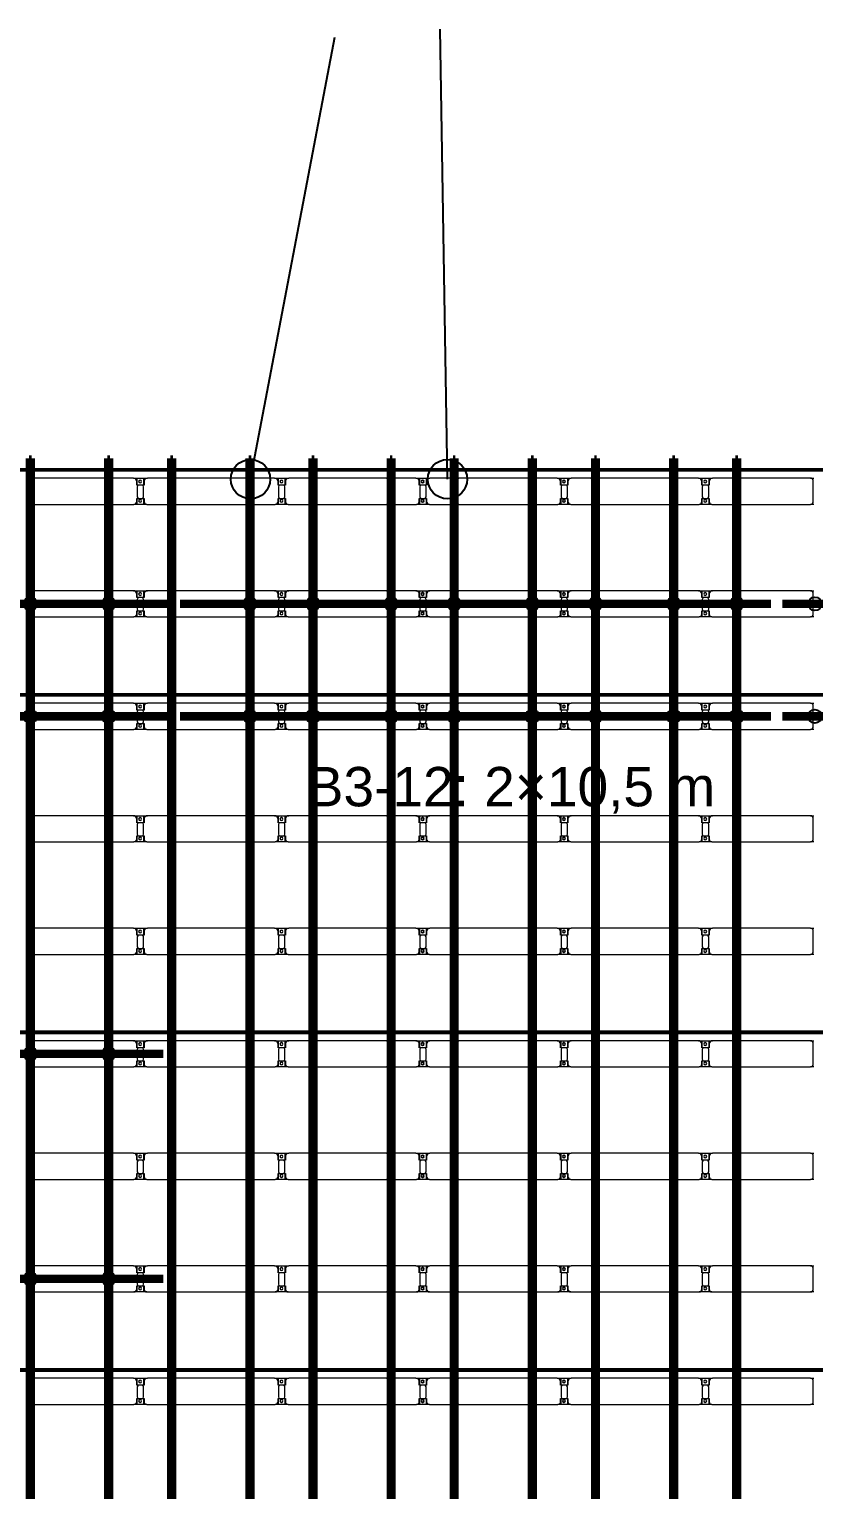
# Model space of a CAD drawing. Header units: millimetres. Extents: x 312848 to 517332, y -142134 to -35114.
# Drawn here: x 337675 to 351614, y -61078 to -35114 of the extents above; entities that cross this region are included whole.
import ezdxf

# ---------------------------------------------------------------- set-up
doc = ezdxf.new("R2010")
doc.units = ezdxf.units.MM
doc.layers.add('A-GENM', color=13, linetype='Continuous', lineweight=9)
doc.layers.add('S-BEAM', color=12, linetype='Continuous', lineweight=9)
for name, color, linetype in [('GC-BICH NEO', 6, 'Continuous'), ('GC-DAY NEO', 5, 'Continuous'), ('GC-GHI CHU', 2, 'Continuous'), ('GC-HOP 40x60 GIA CUONG', 1, 'Continuous')]:
    doc.layers.add(name, color=color, linetype=linetype)
doc.styles.add('GC_VN', font='arial.ttf')

# ---------------------------------------------------------------- blocks, each defined once
blk = doc.blocks.new('Dai phao do pin - DẢI PHAO ĐỠ PIN-V1-KHUNG KẾT CẤU BÈ PIN 3')
at = {"layer": 'A-GENM', "color": 7}
for p, q in [((9360, 242), (9420, 242)), ((9370, 192), (9370, -173)), ((10650, 242), (9420, 242)), ((10650, 242), (10710, 242)), ((10700, -173), (10700, 192)), ((10750, 242), (10810, 242)), ((10760, 192), (10760, -173)), ((11170, 242), (10810, 242)), ((11170, 242), (11352, 242)), ((11230, 118), (11230, 182)), ((11322, 118), (11230, 118)), ((11238, 242), (11420, 242)), ((11238, 118), (11238, 242)), ((11238, 88), (11238, -88)), ((11360, 118), (11268, 118)), ((11352, 242), (11352, 118)), ((11352, -88), (11352, 88)), ((11360, 182), (11360, 118)), ((11770, 242), (11420, 242)), ((11770, 242), (11830, 242)), ((11820, -173), (11820, 192)), ((11870, 242), (11930, 242)), ((11880, 192), (11880, -173)), ((13160, 242), (11930, 242)), ((13160, 242), (13220, 242)), ((13210, -173), (13210, 192)), ((13260, 242), (13320, 242)), ((13270, 192), (13270, -173)), ((13680, 242), (13320, 242)), ((13680, 242), (13862, 242)), ((13740, 118), (13740, 182)), ((13832, 118), (13740, 118)), ((13748, 242), (13930, 242)), ((13748, 118), (13748, 242)), ((13748, 88), (13748, -88)), ((13870, 118), (13778, 118)), ((13862, 242), (13862, 118)), ((13862, -88), (13862, 88)), ((13870, 182), (13870, 118)), ((14280, 242), (13930, 242)), ((14280, 242), (14340, 242)), ((14330, -173), (14330, 192)), ((14380, 242), (14440, 242)), ((14390, 192), (14390, -173)), ((15670, 242), (14440, 242)), ((15670, 242), (15730, 242)), ((15720, -173), (15720, 192)), ((15770, 242), (15830, 242)), ((15780, 192), (15780, -173)), ((16190, 242), (15830, 242)), ((16190, 242), (16372, 242)), ((16250, 118), (16250, 182)), ((16342, 118), (16250, 118)), ((16258, 242), (16440, 242)), ((16258, 118), (16258, 242)), ((16258, 88), (16258, -88)), ((16380, 118), (16288, 118)), ((16372, 242), (16372, 118)), ((16372, -88), (16372, 88)), ((16380, 182), (16380, 118)), ((16790, 242), (16440, 242)), ((16790, 242), (16850, 242)), ((16840, -173), (16840, 192)), ((16890, 242), (16950, 242)), ((16900, 192), (16900, -173)), ((18180, 242), (16950, 242)), ((18180, 242), (18240, 242)), ((18230, -173), (18230, 192)), ((18280, 242), (18340, 242)), ((18290, 192), (18290, -173)), ((18700, 242), (18340, 242)), ((18700, 242), (18882, 242)), ((18760, 118), (18760, 182)), ((18852, 118), (18760, 118)), ((18768, 242), (18950, 242)), ((18768, 118), (18768, 242)), ((18768, 88), (18768, -88)), ((18890, 118), (18798, 118)), ((18882, 242), (18882, 118)), ((18882, -88), (18882, 88)), ((18890, 182), (18890, 118)), ((19300, 242), (18950, 242)), ((19300, 242), (19360, 242)), ((19350, -173), (19350, 192)), ((19400, 242), (19460, 242)), ((19410, 192), (19410, -173)), ((20690, 242), (19460, 242)), ((20690, 242), (20750, 242)), ((20740, -173), (20740, 192)), ((20790, 242), (20850, 242)), ((20800, 192), (20800, -173)), ((21210, 242), (20850, 242)), ((21210, 242), (21392, 242)), ((21270, 118), (21270, 182)), ((21362, 118), (21270, 118)), ((21278, 242), (21460, 242)), ((21278, 118), (21278, 242)), ((21278, 88), (21278, -88)), ((21400, 118), (21308, 118)), ((21392, 242), (21392, 118)), ((21392, -88), (21392, 88)), ((21400, 182), (21400, 118)), ((21810, 242), (21460, 242)), ((21810, 242), (21870, 242)), ((21860, -173), (21860, 192)), ((21910, 242), (21970, 242)), ((21920, 192), (21920, -173)), ((23200, 242), (21970, 242)), ((23200, 242), (23258, 242)), ((23250, -173), (23250, 192)), ((9420, -223), (9360, -223)), ((9420, -223), (10650, -223)), ((10710, -223), (10650, -223)), ((10810, -223), (10750, -223)), ((10810, -223), (11180, -223)), ((11352, -223), (11180, -223)), ((11230, -173), (11230, -118)), ((11230, -118), (11322, -118)), ((11238, -223), (11238, -118)), ((11410, -223), (11238, -223)), ((11268, -118), (11360, -118)), ((11352, -118), (11352, -223)), ((11360, -118), (11360, -173)), ((11410, -223), (11770, -223)), ((11830, -223), (11770, -223)), ((11930, -223), (11870, -223)), ((11930, -223), (13160, -223)), ((13220, -223), (13160, -223)), ((13320, -223), (13260, -223)), ((13320, -223), (13690, -223)), ((13862, -223), (13690, -223)), ((13740, -173), (13740, -118)), ((13740, -118), (13832, -118)), ((13748, -223), (13748, -118)), ((13920, -223), (13748, -223)), ((13778, -118), (13870, -118)), ((13862, -118), (13862, -223)), ((13870, -118), (13870, -173)), ((13920, -223), (14280, -223)), ((14340, -223), (14280, -223)), ((14440, -223), (14380, -223)), ((14440, -223), (15670, -223)), ((15730, -223), (15670, -223)), ((15830, -223), (15770, -223)), ((15830, -223), (16200, -223)), ((16372, -223), (16200, -223)), ((16250, -173), (16250, -118)), ((16250, -118), (16342, -118)), ((16258, -223), (16258, -118)), ((16430, -223), (16258, -223)), ((16288, -118), (16380, -118)), ((16372, -118), (16372, -223)), ((16380, -118), (16380, -173)), ((16430, -223), (16790, -223)), ((16850, -223), (16790, -223)), ((16950, -223), (16890, -223)), ((16950, -223), (18180, -223)), ((18240, -223), (18180, -223)), ((18340, -223), (18280, -223)), ((18340, -223), (18710, -223)), ((18882, -223), (18710, -223)), ((18760, -173), (18760, -118)), ((18760, -118), (18852, -118)), ((18768, -223), (18768, -118)), ((18940, -223), (18768, -223)), ((18798, -118), (18890, -118)), ((18882, -118), (18882, -223)), ((18890, -118), (18890, -173)), ((18940, -223), (19300, -223)), ((19360, -223), (19300, -223)), ((19460, -223), (19400, -223)), ((19460, -223), (20690, -223)), ((20750, -223), (20690, -223)), ((20850, -223), (20790, -223)), ((20850, -223), (21220, -223)), ((21392, -223), (21220, -223)), ((21270, -173), (21270, -118)), ((21270, -118), (21362, -118)), ((21278, -223), (21278, -118)), ((21450, -223), (21278, -223)), ((21308, -118), (21400, -118)), ((21392, -118), (21392, -223)), ((21400, -118), (21400, -173)), ((21450, -223), (21810, -223)), ((21870, -223), (21810, -223)), ((21970, -223), (21910, -223)), ((21970, -223), (23200, -223)), ((23258, -223), (23200, -223))]:
    blk.add_line(p, q, dxfattribs=at)
for centre, radius, start, end in [((9420, 192), 50, 90, 180), ((9420, 192), 50, 105, 180), ((10650, 192), 50, 360, 90), ((10650, 192), 50, 15, 90), ((10810, 192), 50, 90, 180), ((10810, 192), 50, 135, 180), ((11170, 182), 60, 0, 90), ((11170, 182), 60, 0, 30), ((11268, 88), 30, 90, 180), ((11289, 183), 25, 360, 180), ((11289, 183), 25, 180, 0), ((11291, 183), 25, 0, 180), ((11291, 183), 25, 180, 360), ((11322, 88), 30, 0, 90), ((11420, 182), 60, 90, 180), ((11420, 182), 60, 150, 180), ((11770, 192), 50, 360, 90), ((11770, 192), 50, 1.6314, 45), ((11930, 192), 50, 90, 180), ((11930, 192), 50, 105, 180), ((13160, 192), 50, 360, 90), ((13160, 192), 50, 15, 90), ((13320, 192), 50, 90, 180), ((13320, 192), 50, 135, 180), ((13680, 182), 60, 0, 90), ((13680, 182), 60, 0, 30), ((13778, 88), 30, 90, 180), ((13799, 183), 25, 0, 180), ((13799, 183), 25, 180, 360), ((13801, 183), 25, 0, 180), ((13801, 183), 25, 180, 360), ((13832, 88), 30, 0, 90), ((13930, 182), 60, 90, 180), ((13930, 182), 60, 150, 180), ((14280, 192), 50, 0, 90), ((14280, 192), 50, 0, 45), ((14440, 192), 50, 90, 180), ((14440, 192), 50, 105, 180), ((15670, 192), 50, 360, 90), ((15670, 192), 50, 15, 90), ((15830, 192), 50, 90, 180), ((15830, 192), 50, 135, 180), ((16190, 182), 60, 0, 90), ((16190, 182), 60, 0, 30), ((16288, 88), 30, 90, 180), ((16309, 183), 25, 0, 180), ((16309, 183), 25, 180, 360), ((16311, 183), 25, 0, 180), ((16311, 183), 25, 180, 0), ((16342, 88), 30, 0, 90), ((16440, 182), 60, 90, 180), ((16440, 182), 60, 150, 180), ((16790, 192), 50, 0, 90), ((16790, 192), 50, 0, 45), ((16950, 192), 50, 90, 180), ((16950, 192), 50, 105, 180), ((18180, 192), 50, 360, 90), ((18180, 192), 50, 15, 90), ((18340, 192), 50, 90, 180), ((18340, 192), 50, 135, 180), ((18700, 182), 60, 360, 90), ((18700, 182), 60, 360, 30), ((18798, 88), 30, 90, 180), ((18819, 183), 25, 360, 180), ((18819, 183), 25, 180, 0), ((18821, 183), 25, 360, 180), ((18821, 183), 25, 180, 360), ((18852, 88), 30, 360, 90), ((18950, 182), 60, 90, 180), ((18950, 182), 60, 150, 180), ((19300, 192), 50, 0, 90), ((19300, 192), 50, 0, 45), ((19460, 192), 50, 90, 180), ((19460, 192), 50, 106.6831, 180), ((20690, 192), 50, 360, 90), ((20690, 192), 50, 15, 90), ((20850, 192), 50, 90, 180), ((20850, 192), 50, 135, 180), ((21210, 182), 60, 0, 90), ((21210, 182), 60, 0, 30), ((21308, 88), 30, 90, 180), ((21329, 183), 25, 360, 180), ((21329, 183), 25, 180, 0), ((21331, 183), 25, 0, 180), ((21331, 183), 25, 180, 0), ((21362, 88), 30, 0, 90), ((21460, 182), 60, 90, 180), ((21460, 182), 60, 150, 180), ((21810, 192), 50, 0, 90), ((21810, 192), 50, 0, 45), ((21970, 192), 50, 90, 180), ((21970, 192), 50, 105, 180), ((23200, 192), 50, 360, 90), ((23200, 192), 50, 15, 90), ((9420, -173), 50, 180, 270), ((9420, -173), 50, 180, 270), ((10650, -173), 50, 270, 0), ((10650, -173), 50, 285, 360), ((10810, -173), 50, 180, 270), ((10810, -173), 50, 180, 225), ((11180, -173), 50, 270, 360), ((11180, -173), 50, 315, 360), ((11268, -88), 30, 180, 270), ((11289, -162), 25, 360, 180), ((11289, -162), 25, 180, 360), ((11291, -162), 25, 0, 180), ((11291, -162), 25, 180, 360), ((11322, -88), 30, 270, 360), ((11410, -173), 50, 180, 270), ((11410, -173), 50, 180, 225), ((11770, -173), 50, 270, 360), ((11770, -173), 50, 315, 358.3686), ((11930, -173), 50, 180, 270), ((11930, -173), 50, 180, 270), ((13160, -173), 50, 270, 0), ((13160, -173), 50, 285, 360), ((13320, -173), 50, 180, 270), ((13320, -173), 50, 180, 225), ((13690, -173), 50, 270, 360), ((13690, -173), 50, 317.6921, 0), ((13778, -88), 30, 180, 270), ((13799, -162), 25, 360, 180), ((13799, -162), 25, 180, 360), ((13801, -162), 25, 0, 180), ((13801, -162), 25, 180, 0), ((13832, -88), 30, 270, 360), ((13920, -173), 50, 180, 270), ((13920, -173), 50, 180, 225), ((14280, -173), 50, 270, 0), ((14280, -173), 50, 315, 360), ((14440, -173), 50, 180, 270), ((14440, -173), 50, 180, 270), ((15670, -173), 50, 270, 0), ((15670, -173), 50, 285, 360), ((15830, -173), 50, 180, 270), ((15830, -173), 50, 180, 225), ((16200, -173), 50, 270, 360), ((16200, -173), 50, 315, 360), ((16288, -88), 30, 180, 270), ((16309, -162), 25, 0, 180), ((16309, -162), 25, 180, 360), ((16311, -162), 25, 0, 180), ((16311, -162), 25, 180, 360), ((16342, -88), 30, 270, 0), ((16430, -173), 50, 180, 270), ((16430, -173), 50, 180, 225), ((16790, -173), 50, 270, 0), ((16790, -173), 50, 315, 360), ((16950, -173), 50, 180, 270), ((16950, -173), 50, 180, 270), ((18180, -173), 50, 270, 360), ((18180, -173), 50, 285, 360), ((18340, -173), 50, 180, 270), ((18340, -173), 50, 180, 225), ((18710, -173), 50, 270, 0), ((18710, -173), 50, 315, 0), ((18798, -88), 30, 180, 270), ((18819, -162), 25, 360, 180), ((18819, -162), 25, 180, 360), ((18821, -162), 25, 360, 180), ((18821, -162), 25, 180, 0), ((18852, -88), 30, 270, 0), ((18940, -173), 50, 180, 270), ((18940, -173), 50, 180, 225), ((19300, -173), 50, 270, 360), ((19300, -173), 50, 315, 360), ((19460, -173), 50, 180, 270), ((19460, -173), 50, 180, 270), ((20690, -173), 50, 270, 0), ((20690, -173), 50, 285, 360), ((20850, -173), 50, 180, 270), ((20850, -173), 50, 180, 225), ((21220, -173), 50, 270, 0), ((21220, -173), 50, 315, 0), ((21308, -88), 30, 180, 270), ((21329, -162), 25, 360, 180), ((21329, -162), 25, 180, 0), ((21331, -162), 25, 360, 180), ((21331, -162), 25, 180, 0), ((21362, -88), 30, 270, 360), ((21450, -173), 50, 180, 270), ((21450, -173), 50, 180, 225), ((21810, -173), 50, 270, 0), ((21810, -173), 50, 315, 360), ((21970, -173), 50, 180, 270), ((21970, -173), 50, 180, 270), ((23200, -173), 50, 270, 0), ((23200, -173), 50, 285, 360)]:
    blk.add_arc(centre, radius, start, end, dxfattribs=at)
blk = doc.blocks.new('Dai phao do pin - DẢI PHAO ĐỠ PIN-67477-KHUNG KẾT CẤU BÈ PIN 3')
at = {"layer": 'A-GENM', "color": 7}
for p, q in [((9360, 242), (9420, 242)), ((9370, 192), (9370, -173)), ((10650, 242), (9420, 242)), ((10650, 242), (10710, 242)), ((10700, -173), (10700, 192)), ((10750, 242), (10810, 242)), ((10760, 192), (10760, -173)), ((11170, 242), (10810, 242)), ((11170, 242), (11352, 242)), ((11230, 118), (11230, 182)), ((11322, 118), (11230, 118)), ((11238, 242), (11420, 242)), ((11238, 118), (11238, 242)), ((11238, 88), (11238, -88)), ((11360, 118), (11268, 118)), ((11352, 242), (11352, 118)), ((11352, -88), (11352, 88)), ((11360, 182), (11360, 118)), ((11770, 242), (11420, 242)), ((11770, 242), (11830, 242)), ((11820, -173), (11820, 192)), ((11870, 242), (11930, 242)), ((11880, 192), (11880, -173)), ((13160, 242), (11930, 242)), ((13160, 242), (13220, 242)), ((13210, -173), (13210, 192)), ((13260, 242), (13320, 242)), ((13270, 192), (13270, -173)), ((13680, 242), (13320, 242)), ((13680, 242), (13862, 242)), ((13740, 118), (13740, 182)), ((13832, 118), (13740, 118)), ((13748, 242), (13930, 242)), ((13748, 118), (13748, 242)), ((13748, 88), (13748, -88)), ((13870, 118), (13778, 118)), ((13862, 242), (13862, 118)), ((13862, -88), (13862, 88)), ((13870, 182), (13870, 118)), ((14280, 242), (13930, 242)), ((14280, 242), (14340, 242)), ((14330, -173), (14330, 192)), ((14380, 242), (14440, 242)), ((14390, 192), (14390, -173)), ((15670, 242), (14440, 242)), ((15670, 242), (15730, 242)), ((15720, -173), (15720, 192)), ((15770, 242), (15830, 242)), ((15780, 192), (15780, -173)), ((16190, 242), (15830, 242)), ((16190, 242), (16372, 242)), ((16250, 118), (16250, 182)), ((16342, 118), (16250, 118)), ((16258, 242), (16440, 242)), ((16258, 118), (16258, 242)), ((16258, 88), (16258, -88)), ((16380, 118), (16288, 118)), ((16372, 242), (16372, 118)), ((16372, -88), (16372, 88)), ((16380, 182), (16380, 118)), ((16790, 242), (16440, 242)), ((16790, 242), (16850, 242)), ((16840, -173), (16840, 192)), ((16890, 242), (16950, 242)), ((16900, 192), (16900, -173)), ((18180, 242), (16950, 242)), ((18180, 242), (18240, 242)), ((18230, -173), (18230, 192)), ((18280, 242), (18340, 242)), ((18290, 192), (18290, -173)), ((18700, 242), (18340, 242)), ((18700, 242), (18882, 242)), ((18760, 118), (18760, 182)), ((18852, 118), (18760, 118)), ((18768, 242), (18950, 242)), ((18768, 118), (18768, 242)), ((18768, 88), (18768, -88)), ((18890, 118), (18798, 118)), ((18882, 242), (18882, 118)), ((18882, -88), (18882, 88)), ((18890, 182), (18890, 118)), ((19300, 242), (18950, 242)), ((19300, 242), (19360, 242)), ((19350, -173), (19350, 192)), ((19400, 242), (19460, 242)), ((19410, 192), (19410, -173)), ((20690, 242), (19460, 242)), ((20690, 242), (20750, 242)), ((20740, -173), (20740, 192)), ((20790, 242), (20850, 242)), ((20800, 192), (20800, -173)), ((21210, 242), (20850, 242)), ((21210, 242), (21392, 242)), ((21270, 118), (21270, 182)), ((21362, 118), (21270, 118)), ((21278, 242), (21460, 242)), ((21278, 118), (21278, 242)), ((21278, 88), (21278, -88)), ((21400, 118), (21308, 118)), ((21392, 242), (21392, 118)), ((21392, -88), (21392, 88)), ((21400, 182), (21400, 118)), ((21810, 242), (21460, 242)), ((21810, 242), (21870, 242)), ((21860, -173), (21860, 192)), ((21910, 242), (21970, 242)), ((21920, 192), (21920, -173)), ((23200, 242), (21970, 242)), ((23200, 242), (23258, 242)), ((23250, -173), (23250, 192)), ((9420, -223), (9360, -223)), ((9420, -223), (10650, -223)), ((10710, -223), (10650, -223)), ((10810, -223), (10750, -223)), ((10810, -223), (11180, -223)), ((11352, -223), (11180, -223)), ((11230, -173), (11230, -118)), ((11230, -118), (11322, -118)), ((11238, -223), (11238, -118)), ((11410, -223), (11238, -223)), ((11268, -118), (11360, -118)), ((11352, -118), (11352, -223)), ((11360, -118), (11360, -173)), ((11410, -223), (11770, -223)), ((11830, -223), (11770, -223)), ((11930, -223), (11870, -223)), ((11930, -223), (13160, -223)), ((13220, -223), (13160, -223)), ((13320, -223), (13260, -223)), ((13320, -223), (13690, -223)), ((13862, -223), (13690, -223)), ((13740, -173), (13740, -118)), ((13740, -118), (13832, -118)), ((13748, -223), (13748, -118)), ((13920, -223), (13748, -223)), ((13778, -118), (13870, -118)), ((13862, -118), (13862, -223)), ((13870, -118), (13870, -173)), ((13920, -223), (14280, -223)), ((14340, -223), (14280, -223)), ((14440, -223), (14380, -223)), ((14440, -223), (15670, -223)), ((15730, -223), (15670, -223)), ((15830, -223), (15770, -223)), ((15830, -223), (16200, -223)), ((16372, -223), (16200, -223)), ((16250, -173), (16250, -118)), ((16250, -118), (16342, -118)), ((16258, -223), (16258, -118)), ((16430, -223), (16258, -223)), ((16288, -118), (16380, -118)), ((16372, -118), (16372, -223)), ((16380, -118), (16380, -173)), ((16430, -223), (16790, -223)), ((16850, -223), (16790, -223)), ((16950, -223), (16890, -223)), ((16950, -223), (18180, -223)), ((18240, -223), (18180, -223)), ((18340, -223), (18280, -223)), ((18340, -223), (18710, -223)), ((18882, -223), (18710, -223)), ((18760, -173), (18760, -118)), ((18760, -118), (18852, -118)), ((18768, -223), (18768, -118)), ((18940, -223), (18768, -223)), ((18798, -118), (18890, -118)), ((18882, -118), (18882, -223)), ((18890, -118), (18890, -173)), ((18940, -223), (19300, -223)), ((19360, -223), (19300, -223)), ((19460, -223), (19400, -223)), ((19460, -223), (20690, -223)), ((20750, -223), (20690, -223)), ((20850, -223), (20790, -223)), ((20850, -223), (21220, -223)), ((21392, -223), (21220, -223)), ((21270, -173), (21270, -118)), ((21270, -118), (21362, -118)), ((21278, -223), (21278, -118)), ((21450, -223), (21278, -223)), ((21308, -118), (21400, -118)), ((21392, -118), (21392, -223)), ((21400, -118), (21400, -173)), ((21450, -223), (21810, -223)), ((21870, -223), (21810, -223)), ((21970, -223), (21910, -223)), ((21970, -223), (23200, -223)), ((23258, -223), (23200, -223))]:
    blk.add_line(p, q, dxfattribs=at)
for centre, radius, start, end in [((9420, 192), 50, 90, 180), ((9420, 192), 50, 105, 180), ((10650, 192), 50, 360, 90), ((10650, 192), 50, 15, 90), ((10810, 192), 50, 90, 180), ((10810, 192), 50, 135, 180), ((11170, 182), 60, 0, 90), ((11170, 182), 60, 0, 30), ((11268, 88), 30, 90, 180), ((11289, 183), 25, 360, 180), ((11289, 183), 25, 180, 0), ((11291, 183), 25, 0, 180), ((11291, 183), 25, 180, 360), ((11322, 88), 30, 0, 90), ((11420, 182), 60, 90, 180), ((11420, 182), 60, 150, 180), ((11770, 192), 50, 360, 90), ((11770, 192), 50, 1.6314, 45), ((11930, 192), 50, 90, 180), ((11930, 192), 50, 105, 180), ((13160, 192), 50, 360, 90), ((13160, 192), 50, 15, 90), ((13320, 192), 50, 90, 180), ((13320, 192), 50, 135, 180), ((13680, 182), 60, 0, 90), ((13680, 182), 60, 0, 30), ((13778, 88), 30, 90, 180), ((13799, 183), 25, 0, 180), ((13799, 183), 25, 180, 360), ((13801, 183), 25, 0, 180), ((13801, 183), 25, 180, 360), ((13832, 88), 30, 0, 90), ((13930, 182), 60, 90, 180), ((13930, 182), 60, 150, 180), ((14280, 192), 50, 0, 90), ((14280, 192), 50, 0, 45), ((14440, 192), 50, 90, 180), ((14440, 192), 50, 105, 180), ((15670, 192), 50, 360, 90), ((15670, 192), 50, 15, 90), ((15830, 192), 50, 90, 180), ((15830, 192), 50, 135, 180), ((16190, 182), 60, 0, 90), ((16190, 182), 60, 0, 30), ((16288, 88), 30, 90, 180), ((16309, 183), 25, 0, 180), ((16309, 183), 25, 180, 360), ((16311, 183), 25, 0, 180), ((16311, 183), 25, 180, 0), ((16342, 88), 30, 0, 90), ((16440, 182), 60, 90, 180), ((16440, 182), 60, 150, 180), ((16790, 192), 50, 0, 90), ((16790, 192), 50, 0, 45), ((16950, 192), 50, 90, 180), ((16950, 192), 50, 105, 180), ((18180, 192), 50, 360, 90), ((18180, 192), 50, 15, 90), ((18340, 192), 50, 90, 180), ((18340, 192), 50, 135, 180), ((18700, 182), 60, 360, 90), ((18700, 182), 60, 360, 30), ((18798, 88), 30, 90, 180), ((18819, 183), 25, 360, 180), ((18819, 183), 25, 180, 0), ((18821, 183), 25, 360, 180), ((18821, 183), 25, 180, 360), ((18852, 88), 30, 360, 90), ((18950, 182), 60, 90, 180), ((18950, 182), 60, 150, 180), ((19300, 192), 50, 0, 90), ((19300, 192), 50, 0, 45), ((19460, 192), 50, 90, 180), ((19460, 192), 50, 106.6831, 180), ((20690, 192), 50, 360, 90), ((20690, 192), 50, 15, 90), ((20850, 192), 50, 90, 180), ((20850, 192), 50, 135, 180), ((21210, 182), 60, 0, 90), ((21210, 182), 60, 0, 30), ((21308, 88), 30, 90, 180), ((21329, 183), 25, 360, 180), ((21329, 183), 25, 180, 0), ((21331, 183), 25, 0, 180), ((21331, 183), 25, 180, 0), ((21362, 88), 30, 0, 90), ((21460, 182), 60, 90, 180), ((21460, 182), 60, 150, 180), ((21810, 192), 50, 0, 90), ((21810, 192), 50, 0, 45), ((21970, 192), 50, 90, 180), ((21970, 192), 50, 105, 180), ((23200, 192), 50, 360, 90), ((23200, 192), 50, 15, 90), ((9420, -173), 50, 180, 270), ((9420, -173), 50, 180, 270), ((10650, -173), 50, 270, 0), ((10650, -173), 50, 285, 360), ((10810, -173), 50, 180, 270), ((10810, -173), 50, 180, 225), ((11180, -173), 50, 270, 360), ((11180, -173), 50, 315, 360), ((11268, -88), 30, 180, 270), ((11289, -162), 25, 360, 180), ((11289, -162), 25, 180, 360), ((11291, -162), 25, 0, 180), ((11291, -162), 25, 180, 360), ((11322, -88), 30, 270, 360), ((11410, -173), 50, 180, 270), ((11410, -173), 50, 180, 225), ((11770, -173), 50, 270, 360), ((11770, -173), 50, 315, 358.3686), ((11930, -173), 50, 180, 270), ((11930, -173), 50, 180, 270), ((13160, -173), 50, 270, 0), ((13160, -173), 50, 285, 360), ((13320, -173), 50, 180, 270), ((13320, -173), 50, 180, 225), ((13690, -173), 50, 270, 360), ((13690, -173), 50, 317.6921, 0), ((13778, -88), 30, 180, 270), ((13799, -162), 25, 360, 180), ((13799, -162), 25, 180, 360), ((13801, -162), 25, 0, 180), ((13801, -162), 25, 180, 0), ((13832, -88), 30, 270, 360), ((13920, -173), 50, 180, 270), ((13920, -173), 50, 180, 225), ((14280, -173), 50, 270, 0), ((14280, -173), 50, 315, 360), ((14440, -173), 50, 180, 270), ((14440, -173), 50, 180, 270), ((15670, -173), 50, 270, 0), ((15670, -173), 50, 285, 360), ((15830, -173), 50, 180, 270), ((15830, -173), 50, 180, 225), ((16200, -173), 50, 270, 360), ((16200, -173), 50, 315, 360), ((16288, -88), 30, 180, 270), ((16309, -162), 25, 0, 180), ((16309, -162), 25, 180, 360), ((16311, -162), 25, 0, 180), ((16311, -162), 25, 180, 360), ((16342, -88), 30, 270, 0), ((16430, -173), 50, 180, 270), ((16430, -173), 50, 180, 225), ((16790, -173), 50, 270, 0), ((16790, -173), 50, 315, 360), ((16950, -173), 50, 180, 270), ((16950, -173), 50, 180, 270), ((18180, -173), 50, 270, 360), ((18180, -173), 50, 285, 360), ((18340, -173), 50, 180, 270), ((18340, -173), 50, 180, 225), ((18710, -173), 50, 270, 0), ((18710, -173), 50, 315, 0), ((18798, -88), 30, 180, 270), ((18819, -162), 25, 360, 180), ((18819, -162), 25, 180, 360), ((18821, -162), 25, 360, 180), ((18821, -162), 25, 180, 0), ((18852, -88), 30, 270, 0), ((18940, -173), 50, 180, 270), ((18940, -173), 50, 180, 225), ((19300, -173), 50, 270, 360), ((19300, -173), 50, 315, 360), ((19460, -173), 50, 180, 270), ((19460, -173), 50, 180, 270), ((20690, -173), 50, 270, 0), ((20690, -173), 50, 285, 360), ((20850, -173), 50, 180, 270), ((20850, -173), 50, 180, 225), ((21220, -173), 50, 270, 0), ((21220, -173), 50, 315, 0), ((21308, -88), 30, 180, 270), ((21329, -162), 25, 360, 180), ((21329, -162), 25, 180, 0), ((21331, -162), 25, 360, 180), ((21331, -162), 25, 180, 0), ((21362, -88), 30, 270, 360), ((21450, -173), 50, 180, 270), ((21450, -173), 50, 180, 225), ((21810, -173), 50, 270, 0), ((21810, -173), 50, 315, 360), ((21970, -173), 50, 180, 270), ((21970, -173), 50, 180, 270), ((23200, -173), 50, 270, 0), ((23200, -173), 50, 285, 360)]:
    blk.add_arc(centre, radius, start, end, dxfattribs=at)
blk = doc.blocks.new('Dai phao do pin - DẢI PHAO ĐỠ PIN-V11-KHUNG KẾT CẤU BÈ PIN 3')
at = {"layer": 'A-GENM', "color": 7}
for p, q in [((9360, 242), (9420, 242)), ((9370, 192), (9370, -173)), ((10650, 242), (9420, 242)), ((10650, 242), (10710, 242)), ((10700, -173), (10700, 192)), ((10750, 242), (10810, 242)), ((10760, 192), (10760, -173)), ((11170, 242), (10810, 242)), ((11170, 242), (11352, 242)), ((11230, 118), (11230, 182)), ((11322, 118), (11230, 118)), ((11238, 242), (11420, 242)), ((11238, 118), (11238, 242)), ((11238, 88), (11238, -88)), ((11360, 118), (11268, 118)), ((11352, 242), (11352, 118)), ((11352, -88), (11352, 88)), ((11360, 182), (11360, 118)), ((11770, 242), (11420, 242)), ((11770, 242), (11830, 242)), ((11820, -173), (11820, 192)), ((11870, 242), (11930, 242)), ((11880, 192), (11880, -173)), ((13160, 242), (11930, 242)), ((13160, 242), (13220, 242)), ((13210, -173), (13210, 192)), ((13260, 242), (13320, 242)), ((13270, 192), (13270, -173)), ((13680, 242), (13320, 242)), ((13680, 242), (13862, 242)), ((13740, 118), (13740, 182)), ((13832, 118), (13740, 118)), ((13748, 242), (13930, 242)), ((13748, 118), (13748, 242)), ((13748, 88), (13748, -88)), ((13870, 118), (13778, 118)), ((13862, 242), (13862, 118)), ((13862, -88), (13862, 88)), ((13870, 182), (13870, 118)), ((14280, 242), (13930, 242)), ((14280, 242), (14340, 242)), ((14330, -173), (14330, 192)), ((14380, 242), (14440, 242)), ((14390, 192), (14390, -173)), ((15670, 242), (14440, 242)), ((15670, 242), (15730, 242)), ((15720, -173), (15720, 192)), ((15770, 242), (15830, 242)), ((15780, 192), (15780, -173)), ((16190, 242), (15830, 242)), ((16190, 242), (16372, 242)), ((16250, 118), (16250, 182)), ((16342, 118), (16250, 118)), ((16258, 242), (16440, 242)), ((16258, 118), (16258, 242)), ((16258, 88), (16258, -88)), ((16380, 118), (16288, 118)), ((16372, 242), (16372, 118)), ((16372, -88), (16372, 88)), ((16380, 182), (16380, 118)), ((16790, 242), (16440, 242)), ((16790, 242), (16850, 242)), ((16840, -173), (16840, 192)), ((16890, 242), (16950, 242)), ((16900, 192), (16900, -173)), ((18180, 242), (16950, 242)), ((18180, 242), (18240, 242)), ((18230, -173), (18230, 192)), ((18280, 242), (18340, 242)), ((18290, 192), (18290, -173)), ((18700, 242), (18340, 242)), ((18700, 242), (18882, 242)), ((18760, 118), (18760, 182)), ((18852, 118), (18760, 118)), ((18768, 242), (18950, 242)), ((18768, 118), (18768, 242)), ((18768, 88), (18768, -88)), ((18890, 118), (18798, 118)), ((18882, 242), (18882, 118)), ((18882, -88), (18882, 88)), ((18890, 182), (18890, 118)), ((19300, 242), (18950, 242)), ((19300, 242), (19360, 242)), ((19350, -173), (19350, 192)), ((19400, 242), (19460, 242)), ((19410, 192), (19410, -173)), ((20690, 242), (19460, 242)), ((20690, 242), (20750, 242)), ((20740, -173), (20740, 192)), ((20790, 242), (20850, 242)), ((20800, 192), (20800, -173)), ((21210, 242), (20850, 242)), ((21210, 242), (21392, 242)), ((21270, 118), (21270, 182)), ((21362, 118), (21270, 118)), ((21278, 242), (21460, 242)), ((21278, 118), (21278, 242)), ((21278, 88), (21278, -88)), ((21400, 118), (21308, 118)), ((21392, 242), (21392, 118)), ((21392, -88), (21392, 88)), ((21400, 182), (21400, 118)), ((21810, 242), (21460, 242)), ((21810, 242), (21870, 242)), ((21860, -173), (21860, 192)), ((21910, 242), (21970, 242)), ((21920, 192), (21920, -173)), ((23200, 242), (21970, 242)), ((23200, 242), (23258, 242)), ((23250, -173), (23250, 192)), ((9420, -223), (9360, -223)), ((9420, -223), (10650, -223)), ((10710, -223), (10650, -223)), ((10810, -223), (10750, -223)), ((10810, -223), (11180, -223)), ((11352, -223), (11180, -223)), ((11230, -173), (11230, -118)), ((11230, -118), (11322, -118)), ((11238, -223), (11238, -118)), ((11410, -223), (11238, -223)), ((11268, -118), (11360, -118)), ((11352, -118), (11352, -223)), ((11360, -118), (11360, -173)), ((11410, -223), (11770, -223)), ((11830, -223), (11770, -223)), ((11930, -223), (11870, -223)), ((11930, -223), (13160, -223)), ((13220, -223), (13160, -223)), ((13320, -223), (13260, -223)), ((13320, -223), (13690, -223)), ((13862, -223), (13690, -223)), ((13740, -173), (13740, -118)), ((13740, -118), (13832, -118)), ((13748, -223), (13748, -118)), ((13920, -223), (13748, -223)), ((13778, -118), (13870, -118)), ((13862, -118), (13862, -223)), ((13870, -118), (13870, -173)), ((13920, -223), (14280, -223)), ((14340, -223), (14280, -223)), ((14440, -223), (14380, -223)), ((14440, -223), (15670, -223)), ((15730, -223), (15670, -223)), ((15830, -223), (15770, -223)), ((15830, -223), (16200, -223)), ((16372, -223), (16200, -223)), ((16250, -173), (16250, -118)), ((16250, -118), (16342, -118)), ((16258, -223), (16258, -118)), ((16430, -223), (16258, -223)), ((16288, -118), (16380, -118)), ((16372, -118), (16372, -223)), ((16380, -118), (16380, -173)), ((16430, -223), (16790, -223)), ((16850, -223), (16790, -223)), ((16950, -223), (16890, -223)), ((16950, -223), (18180, -223)), ((18240, -223), (18180, -223)), ((18340, -223), (18280, -223)), ((18340, -223), (18710, -223)), ((18882, -223), (18710, -223)), ((18760, -173), (18760, -118)), ((18760, -118), (18852, -118)), ((18768, -223), (18768, -118)), ((18940, -223), (18768, -223)), ((18798, -118), (18890, -118)), ((18882, -118), (18882, -223)), ((18890, -118), (18890, -173)), ((18940, -223), (19300, -223)), ((19360, -223), (19300, -223)), ((19460, -223), (19400, -223)), ((19460, -223), (20690, -223)), ((20750, -223), (20690, -223)), ((20850, -223), (20790, -223)), ((20850, -223), (21220, -223)), ((21392, -223), (21220, -223)), ((21270, -173), (21270, -118)), ((21270, -118), (21362, -118)), ((21278, -223), (21278, -118)), ((21450, -223), (21278, -223)), ((21308, -118), (21400, -118)), ((21392, -118), (21392, -223)), ((21400, -118), (21400, -173)), ((21450, -223), (21810, -223)), ((21870, -223), (21810, -223)), ((21970, -223), (21910, -223)), ((21970, -223), (23200, -223)), ((23258, -223), (23200, -223))]:
    blk.add_line(p, q, dxfattribs=at)
for centre, radius, start, end in [((9420, 192), 50, 90, 180), ((9420, 192), 50, 105, 180), ((10650, 192), 50, 360, 90), ((10650, 192), 50, 15, 90), ((10810, 192), 50, 90, 180), ((10810, 192), 50, 135, 180), ((11170, 182), 60, 0, 90), ((11170, 182), 60, 0, 30), ((11268, 88), 30, 90, 180), ((11289, 183), 25, 360, 180), ((11289, 183), 25, 180, 0), ((11291, 183), 25, 0, 180), ((11291, 183), 25, 180, 360), ((11322, 88), 30, 0, 90), ((11420, 182), 60, 90, 180), ((11420, 182), 60, 150, 180), ((11770, 192), 50, 360, 90), ((11770, 192), 50, 1.6314, 45), ((11930, 192), 50, 90, 180), ((11930, 192), 50, 105, 180), ((13160, 192), 50, 360, 90), ((13160, 192), 50, 15, 90), ((13320, 192), 50, 90, 180), ((13320, 192), 50, 135, 180), ((13680, 182), 60, 0, 90), ((13680, 182), 60, 0, 30), ((13778, 88), 30, 90, 180), ((13799, 183), 25, 0, 180), ((13799, 183), 25, 180, 360), ((13801, 183), 25, 0, 180), ((13801, 183), 25, 180, 360), ((13832, 88), 30, 0, 90), ((13930, 182), 60, 90, 180), ((13930, 182), 60, 150, 180), ((14280, 192), 50, 0, 90), ((14280, 192), 50, 0, 45), ((14440, 192), 50, 90, 180), ((14440, 192), 50, 105, 180), ((15670, 192), 50, 360, 90), ((15670, 192), 50, 15, 90), ((15830, 192), 50, 90, 180), ((15830, 192), 50, 135, 180), ((16190, 182), 60, 0, 90), ((16190, 182), 60, 0, 30), ((16288, 88), 30, 90, 180), ((16309, 183), 25, 0, 180), ((16309, 183), 25, 180, 360), ((16311, 183), 25, 0, 180), ((16311, 183), 25, 180, 0), ((16342, 88), 30, 0, 90), ((16440, 182), 60, 90, 180), ((16440, 182), 60, 150, 180), ((16790, 192), 50, 0, 90), ((16790, 192), 50, 0, 45), ((16950, 192), 50, 90, 180), ((16950, 192), 50, 105, 180), ((18180, 192), 50, 360, 90), ((18180, 192), 50, 15, 90), ((18340, 192), 50, 90, 180), ((18340, 192), 50, 135, 180), ((18700, 182), 60, 360, 90), ((18700, 182), 60, 360, 30), ((18798, 88), 30, 90, 180), ((18819, 183), 25, 360, 180), ((18819, 183), 25, 180, 0), ((18821, 183), 25, 360, 180), ((18821, 183), 25, 180, 360), ((18852, 88), 30, 360, 90), ((18950, 182), 60, 90, 180), ((18950, 182), 60, 150, 180), ((19300, 192), 50, 0, 90), ((19300, 192), 50, 0, 45), ((19460, 192), 50, 90, 180), ((19460, 192), 50, 106.6831, 180), ((20690, 192), 50, 360, 90), ((20690, 192), 50, 15, 90), ((20850, 192), 50, 90, 180), ((20850, 192), 50, 135, 180), ((21210, 182), 60, 0, 90), ((21210, 182), 60, 0, 30), ((21308, 88), 30, 90, 180), ((21329, 183), 25, 360, 180), ((21329, 183), 25, 180, 0), ((21331, 183), 25, 0, 180), ((21331, 183), 25, 180, 0), ((21362, 88), 30, 0, 90), ((21460, 182), 60, 90, 180), ((21460, 182), 60, 150, 180), ((21810, 192), 50, 0, 90), ((21810, 192), 50, 0, 45), ((21970, 192), 50, 90, 180), ((21970, 192), 50, 105, 180), ((23200, 192), 50, 360, 90), ((23200, 192), 50, 15, 90), ((9420, -173), 50, 180, 270), ((9420, -173), 50, 180, 270), ((10650, -173), 50, 270, 0), ((10650, -173), 50, 285, 360), ((10810, -173), 50, 180, 270), ((10810, -173), 50, 180, 225), ((11180, -173), 50, 270, 360), ((11180, -173), 50, 315, 360), ((11268, -88), 30, 180, 270), ((11289, -162), 25, 360, 180), ((11289, -162), 25, 180, 360), ((11291, -162), 25, 0, 180), ((11291, -162), 25, 180, 360), ((11322, -88), 30, 270, 360), ((11410, -173), 50, 180, 270), ((11410, -173), 50, 180, 225), ((11770, -173), 50, 270, 360), ((11770, -173), 50, 315, 358.3686), ((11930, -173), 50, 180, 270), ((11930, -173), 50, 180, 270), ((13160, -173), 50, 270, 0), ((13160, -173), 50, 285, 360), ((13320, -173), 50, 180, 270), ((13320, -173), 50, 180, 225), ((13690, -173), 50, 270, 360), ((13690, -173), 50, 317.6921, 0), ((13778, -88), 30, 180, 270), ((13799, -162), 25, 360, 180), ((13799, -162), 25, 180, 360), ((13801, -162), 25, 0, 180), ((13801, -162), 25, 180, 0), ((13832, -88), 30, 270, 360), ((13920, -173), 50, 180, 270), ((13920, -173), 50, 180, 225), ((14280, -173), 50, 270, 0), ((14280, -173), 50, 315, 360), ((14440, -173), 50, 180, 270), ((14440, -173), 50, 180, 270), ((15670, -173), 50, 270, 0), ((15670, -173), 50, 285, 360), ((15830, -173), 50, 180, 270), ((15830, -173), 50, 180, 225), ((16200, -173), 50, 270, 360), ((16200, -173), 50, 315, 360), ((16288, -88), 30, 180, 270), ((16309, -162), 25, 0, 180), ((16309, -162), 25, 180, 360), ((16311, -162), 25, 0, 180), ((16311, -162), 25, 180, 360), ((16342, -88), 30, 270, 0), ((16430, -173), 50, 180, 270), ((16430, -173), 50, 180, 225), ((16790, -173), 50, 270, 0), ((16790, -173), 50, 315, 360), ((16950, -173), 50, 180, 270), ((16950, -173), 50, 180, 270), ((18180, -173), 50, 270, 360), ((18180, -173), 50, 285, 360), ((18340, -173), 50, 180, 270), ((18340, -173), 50, 180, 225), ((18710, -173), 50, 270, 0), ((18710, -173), 50, 315, 0), ((18798, -88), 30, 180, 270), ((18819, -162), 25, 360, 180), ((18819, -162), 25, 180, 360), ((18821, -162), 25, 360, 180), ((18821, -162), 25, 180, 0), ((18852, -88), 30, 270, 0), ((18940, -173), 50, 180, 270), ((18940, -173), 50, 180, 225), ((19300, -173), 50, 270, 360), ((19300, -173), 50, 315, 360), ((19460, -173), 50, 180, 270), ((19460, -173), 50, 180, 270), ((20690, -173), 50, 270, 0), ((20690, -173), 50, 285, 360), ((20850, -173), 50, 180, 270), ((20850, -173), 50, 180, 225), ((21220, -173), 50, 270, 0), ((21220, -173), 50, 315, 0), ((21308, -88), 30, 180, 270), ((21329, -162), 25, 360, 180), ((21329, -162), 25, 180, 0), ((21331, -162), 25, 360, 180), ((21331, -162), 25, 180, 0), ((21362, -88), 30, 270, 360), ((21450, -173), 50, 180, 270), ((21450, -173), 50, 180, 225), ((21810, -173), 50, 270, 0), ((21810, -173), 50, 315, 360), ((21970, -173), 50, 180, 270), ((21970, -173), 50, 180, 270), ((23200, -173), 50, 270, 0), ((23200, -173), 50, 285, 360)]:
    blk.add_arc(centre, radius, start, end, dxfattribs=at)
blk = doc.blocks.new('Dai phao do pin - DẢI PHAO ĐỠ PIN-V12-KHUNG KẾT CẤU BÈ PIN 3')
at = {"layer": 'A-GENM', "color": 7}
for p, q in [((9260, 242), (9320, 242)), ((9360, 242), (9420, 242)), ((9370, 192), (9370, -173)), ((10650, 242), (9420, 242)), ((10650, 242), (10710, 242)), ((10700, -173), (10700, 192)), ((10750, 242), (10810, 242)), ((10760, 192), (10760, -173)), ((11170, 242), (10810, 242)), ((11170, 242), (11352, 242)), ((11230, 118), (11230, 182)), ((11322, 118), (11230, 118)), ((11238, 242), (11420, 242)), ((11238, 118), (11238, 242)), ((11238, 88), (11238, -88)), ((11360, 118), (11268, 118)), ((11352, 242), (11352, 118)), ((11352, -88), (11352, 88)), ((11360, 182), (11360, 118)), ((11770, 242), (11420, 242)), ((11770, 242), (11830, 242)), ((11820, -173), (11820, 192)), ((11870, 242), (11930, 242)), ((11880, 192), (11880, -173)), ((13160, 242), (11930, 242)), ((13160, 242), (13220, 242)), ((13210, -173), (13210, 192)), ((13260, 242), (13320, 242)), ((13270, 192), (13270, -173)), ((13680, 242), (13320, 242)), ((13680, 242), (13862, 242)), ((13740, 118), (13740, 182)), ((13832, 118), (13740, 118)), ((13748, 242), (13930, 242)), ((13748, 118), (13748, 242)), ((13748, 88), (13748, -88)), ((13870, 118), (13778, 118)), ((13862, 242), (13862, 118)), ((13862, -88), (13862, 88)), ((13870, 182), (13870, 118)), ((14280, 242), (13930, 242)), ((14280, 242), (14340, 242)), ((14330, -173), (14330, 192)), ((14380, 242), (14440, 242)), ((14390, 192), (14390, -173)), ((15670, 242), (14440, 242)), ((15670, 242), (15730, 242)), ((15720, -173), (15720, 192)), ((15770, 242), (15830, 242)), ((15780, 192), (15780, -173)), ((16190, 242), (15830, 242)), ((16190, 242), (16372, 242)), ((16250, 118), (16250, 182)), ((16342, 118), (16250, 118)), ((16258, 242), (16440, 242)), ((16258, 118), (16258, 242)), ((16258, 88), (16258, -88)), ((16380, 118), (16288, 118)), ((16372, 242), (16372, 118)), ((16372, -88), (16372, 88)), ((16380, 182), (16380, 118)), ((16790, 242), (16440, 242)), ((16790, 242), (16850, 242)), ((16840, -173), (16840, 192)), ((16890, 242), (16950, 242)), ((16900, 192), (16900, -173)), ((18180, 242), (16950, 242)), ((18180, 242), (18240, 242)), ((18230, -173), (18230, 192)), ((18280, 242), (18340, 242)), ((18290, 192), (18290, -173)), ((18700, 242), (18340, 242)), ((18700, 242), (18882, 242)), ((18760, 118), (18760, 182)), ((18852, 118), (18760, 118)), ((18768, 242), (18950, 242)), ((18768, 118), (18768, 242)), ((18768, 88), (18768, -88)), ((18890, 118), (18798, 118)), ((18882, 242), (18882, 118)), ((18882, -88), (18882, 88)), ((18890, 182), (18890, 118)), ((19300, 242), (18950, 242)), ((19300, 242), (19360, 242)), ((19350, -173), (19350, 192)), ((19400, 242), (19460, 242)), ((19410, 192), (19410, -173)), ((20690, 242), (19460, 242)), ((20690, 242), (20750, 242)), ((20740, -173), (20740, 192)), ((20790, 242), (20850, 242)), ((20800, 192), (20800, -173)), ((21210, 242), (20850, 242)), ((21210, 242), (21392, 242)), ((21270, 118), (21270, 182)), ((21362, 118), (21270, 118)), ((21278, 242), (21460, 242)), ((21278, 118), (21278, 242)), ((21278, 88), (21278, -88)), ((21400, 118), (21308, 118)), ((21392, 242), (21392, 118)), ((21392, -88), (21392, 88)), ((21400, 182), (21400, 118)), ((21810, 242), (21460, 242)), ((21810, 242), (21870, 242)), ((21860, -173), (21860, 192)), ((21910, 242), (21970, 242)), ((21920, 192), (21920, -173)), ((23200, 242), (21970, 242)), ((23200, 242), (23258, 242)), ((23250, -173), (23250, 192)), ((9320, -223), (9260, -223)), ((9420, -223), (9360, -223)), ((9420, -223), (10650, -223)), ((10710, -223), (10650, -223)), ((10810, -223), (10750, -223)), ((10810, -223), (11180, -223)), ((11352, -223), (11180, -223)), ((11230, -173), (11230, -118)), ((11230, -118), (11322, -118)), ((11238, -223), (11238, -118)), ((11410, -223), (11238, -223)), ((11268, -118), (11360, -118)), ((11352, -118), (11352, -223)), ((11360, -118), (11360, -173)), ((11410, -223), (11770, -223)), ((11830, -223), (11770, -223)), ((11930, -223), (11870, -223)), ((11930, -223), (13160, -223)), ((13220, -223), (13160, -223)), ((13320, -223), (13260, -223)), ((13320, -223), (13690, -223)), ((13862, -223), (13690, -223)), ((13740, -173), (13740, -118)), ((13740, -118), (13832, -118)), ((13748, -223), (13748, -118)), ((13920, -223), (13748, -223)), ((13778, -118), (13870, -118)), ((13862, -118), (13862, -223)), ((13870, -118), (13870, -173)), ((13920, -223), (14280, -223)), ((14340, -223), (14280, -223)), ((14440, -223), (14380, -223)), ((14440, -223), (15670, -223)), ((15730, -223), (15670, -223)), ((15830, -223), (15770, -223)), ((15830, -223), (16200, -223)), ((16372, -223), (16200, -223)), ((16250, -173), (16250, -118)), ((16250, -118), (16342, -118)), ((16258, -223), (16258, -118)), ((16430, -223), (16258, -223)), ((16288, -118), (16380, -118)), ((16372, -118), (16372, -223)), ((16380, -118), (16380, -173)), ((16430, -223), (16790, -223)), ((16850, -223), (16790, -223)), ((16950, -223), (16890, -223)), ((16950, -223), (18180, -223)), ((18240, -223), (18180, -223)), ((18340, -223), (18280, -223)), ((18340, -223), (18710, -223)), ((18882, -223), (18710, -223)), ((18760, -173), (18760, -118)), ((18760, -118), (18852, -118)), ((18768, -223), (18768, -118)), ((18940, -223), (18768, -223)), ((18798, -118), (18890, -118)), ((18882, -118), (18882, -223)), ((18890, -118), (18890, -173)), ((18940, -223), (19300, -223)), ((19360, -223), (19300, -223)), ((19460, -223), (19400, -223)), ((19460, -223), (20690, -223)), ((20750, -223), (20690, -223)), ((20850, -223), (20790, -223)), ((20850, -223), (21220, -223)), ((21392, -223), (21220, -223)), ((21270, -173), (21270, -118)), ((21270, -118), (21362, -118)), ((21278, -223), (21278, -118)), ((21450, -223), (21278, -223)), ((21308, -118), (21400, -118)), ((21392, -118), (21392, -223)), ((21400, -118), (21400, -173)), ((21450, -223), (21810, -223)), ((21870, -223), (21810, -223)), ((21970, -223), (21910, -223)), ((21970, -223), (23200, -223)), ((23258, -223), (23200, -223))]:
    blk.add_line(p, q, dxfattribs=at)
for centre, radius, start, end in [((9420, 192), 50, 90, 180), ((9420, 192), 50, 105, 180), ((10650, 192), 50, 360, 90), ((10650, 192), 50, 15, 90), ((10810, 192), 50, 90, 180), ((10810, 192), 50, 135, 180), ((11170, 182), 60, 0, 90), ((11170, 182), 60, 0, 30), ((11268, 88), 30, 90, 180), ((11289, 183), 25, 360, 180), ((11289, 183), 25, 180, 0), ((11291, 183), 25, 0, 180), ((11291, 183), 25, 180, 360), ((11322, 88), 30, 0, 90), ((11420, 182), 60, 90, 180), ((11420, 182), 60, 150, 180), ((11770, 192), 50, 360, 90), ((11770, 192), 50, 1.6314, 45), ((11930, 192), 50, 90, 180), ((11930, 192), 50, 105, 180), ((13160, 192), 50, 360, 90), ((13160, 192), 50, 48.5807, 90), ((13160, 192), 50, 15, 45), ((13320, 192), 50, 90, 180), ((13320, 192), 50, 135, 180), ((13680, 182), 60, 0, 90), ((13680, 182), 60, 0, 30), ((13778, 88), 30, 90, 180), ((13799, 183), 25, 0, 180), ((13799, 183), 25, 180, 360), ((13801, 183), 25, 0, 180), ((13801, 183), 25, 180, 360), ((13832, 88), 30, 0, 90), ((13930, 182), 60, 90, 180), ((13930, 182), 60, 150, 180), ((14280, 192), 50, 0, 90), ((14280, 192), 50, 0, 45), ((14440, 192), 50, 90, 180), ((14440, 192), 50, 105, 180), ((15670, 192), 50, 360, 90), ((15670, 192), 50, 48.5807, 90), ((15670, 192), 50, 15, 45), ((15830, 192), 50, 90, 180), ((15830, 192), 50, 135, 180), ((16190, 182), 60, 0, 90), ((16190, 182), 60, 0, 30), ((16288, 88), 30, 90, 180), ((16309, 183), 25, 0, 180), ((16309, 183), 25, 180, 360), ((16311, 183), 25, 0, 180), ((16311, 183), 25, 180, 0), ((16342, 88), 30, 0, 90), ((16440, 182), 60, 90, 180), ((16440, 182), 60, 150, 180), ((16790, 192), 50, 0, 90), ((16790, 192), 50, 0, 45), ((16950, 192), 50, 90, 180), ((16950, 192), 50, 105, 180), ((18180, 192), 50, 360, 90), ((18180, 192), 50, 15, 90), ((18340, 192), 50, 90, 180), ((18340, 192), 50, 135, 180), ((18700, 182), 60, 360, 90), ((18700, 182), 60, 360, 30), ((18798, 88), 30, 90, 180), ((18819, 183), 25, 360, 180), ((18819, 183), 25, 180, 0), ((18821, 183), 25, 360, 180), ((18821, 183), 25, 180, 360), ((18852, 88), 30, 360, 90), ((18950, 182), 60, 90, 180), ((18950, 182), 60, 150, 180), ((19300, 192), 50, 0, 90), ((19300, 192), 50, 0, 45), ((19460, 192), 50, 90, 180), ((19460, 192), 50, 106.6831, 180), ((20690, 192), 50, 360, 90), ((20690, 192), 50, 48.5807, 90), ((20690, 192), 50, 15, 45), ((20850, 192), 50, 90, 180), ((20850, 192), 50, 135, 180), ((21210, 182), 60, 0, 90), ((21210, 182), 60, 0, 30), ((21308, 88), 30, 90, 180), ((21329, 183), 25, 360, 180), ((21329, 183), 25, 180, 0), ((21331, 183), 25, 0, 180), ((21331, 183), 25, 180, 0), ((21362, 88), 30, 0, 90), ((21460, 182), 60, 90, 180), ((21460, 182), 60, 150, 180), ((21810, 192), 50, 0, 90), ((21810, 192), 50, 0, 45), ((21970, 192), 50, 90, 180), ((21970, 192), 50, 105, 180), ((23200, 192), 50, 360, 90), ((23200, 192), 50, 15, 90), ((9420, -173), 50, 180, 270), ((9420, -173), 50, 180, 270), ((10650, -173), 50, 270, 0), ((10650, -173), 50, 285, 360), ((10810, -173), 50, 180, 270), ((10810, -173), 50, 180, 225), ((11180, -173), 50, 270, 360), ((11180, -173), 50, 315, 360), ((11268, -88), 30, 180, 270), ((11289, -162), 25, 360, 180), ((11289, -162), 25, 180, 360), ((11291, -162), 25, 0, 180), ((11291, -162), 25, 180, 360), ((11322, -88), 30, 270, 360), ((11410, -173), 50, 180, 270), ((11410, -173), 50, 180, 225), ((11770, -173), 50, 270, 360), ((11770, -173), 50, 315, 358.3686), ((11930, -173), 50, 180, 270), ((11930, -173), 50, 180, 270), ((13160, -173), 50, 270, 0), ((13160, -173), 50, 285, 360), ((13320, -173), 50, 180, 270), ((13320, -173), 50, 180, 225), ((13690, -173), 50, 270, 360), ((13690, -173), 50, 317.6921, 0), ((13778, -88), 30, 180, 270), ((13799, -162), 25, 360, 180), ((13799, -162), 25, 180, 360), ((13801, -162), 25, 0, 180), ((13801, -162), 25, 180, 0), ((13832, -88), 30, 270, 360), ((13920, -173), 50, 180, 270), ((13920, -173), 50, 180, 225), ((14280, -173), 50, 270, 0), ((14280, -173), 50, 315, 360), ((14440, -173), 50, 180, 270), ((14440, -173), 50, 180, 270), ((15670, -173), 50, 270, 0), ((15670, -173), 50, 285, 360), ((15830, -173), 50, 180, 270), ((15830, -173), 50, 180, 225), ((16200, -173), 50, 270, 360), ((16200, -173), 50, 315, 360), ((16288, -88), 30, 180, 270), ((16309, -162), 25, 0, 180), ((16309, -162), 25, 180, 360), ((16311, -162), 25, 0, 180), ((16311, -162), 25, 180, 360), ((16342, -88), 30, 270, 0), ((16430, -173), 50, 180, 270), ((16430, -173), 50, 180, 225), ((16790, -173), 50, 270, 0), ((16790, -173), 50, 315, 360), ((16950, -173), 50, 180, 270), ((16950, -173), 50, 180, 270), ((18180, -173), 50, 270, 360), ((18180, -173), 50, 285, 360), ((18340, -173), 50, 180, 270), ((18340, -173), 50, 180, 225), ((18710, -173), 50, 270, 0), ((18710, -173), 50, 315, 0), ((18798, -88), 30, 180, 270), ((18819, -162), 25, 360, 180), ((18819, -162), 25, 180, 360), ((18821, -162), 25, 360, 180), ((18821, -162), 25, 180, 0), ((18852, -88), 30, 270, 0), ((18940, -173), 50, 180, 270), ((18940, -173), 50, 180, 225), ((19300, -173), 50, 270, 360), ((19300, -173), 50, 315, 360), ((19460, -173), 50, 180, 270), ((19460, -173), 50, 180, 270), ((20690, -173), 50, 270, 0), ((20690, -173), 50, 285, 360), ((20850, -173), 50, 180, 270), ((20850, -173), 50, 180, 225), ((21220, -173), 50, 270, 0), ((21220, -173), 50, 315, 0), ((21308, -88), 30, 180, 270), ((21329, -162), 25, 360, 180), ((21329, -162), 25, 180, 0), ((21331, -162), 25, 360, 180), ((21331, -162), 25, 180, 0), ((21362, -88), 30, 270, 360), ((21450, -173), 50, 180, 270), ((21450, -173), 50, 180, 225), ((21810, -173), 50, 270, 0), ((21810, -173), 50, 315, 360), ((21970, -173), 50, 180, 270), ((21970, -173), 50, 180, 270), ((23200, -173), 50, 270, 0), ((23200, -173), 50, 285, 360)]:
    blk.add_arc(centre, radius, start, end, dxfattribs=at)
blk = doc.blocks.new('Dầm C52 - Dầm C52-V13-KHUNG KẾT CẤU BÈ PIN 3')
at = {"layer": 'S-BEAM', "lineweight": 140}
blk.add_hatch(color=1, dxfattribs=at).paths.add_polyline_path([(-45616, 20), (-45616, -20), (45616, -20), (45616, 20), (-45569, 20)])
at = {"layer": 'S-BEAM', "color": 1, "lineweight": 140}
for p, q in [((-45616, 20), (45616, 20)), ((45616, 20), (45616, -20)), ((45616, -20), (-45616, -20))]:
    blk.add_line(p, q, dxfattribs=at)
blk = doc.blocks.new('Dầm C52 - Hộp 40x60-69555-KHUNG KẾT CẤU BÈ PIN 3')
at = {"layer": 'S-BEAM', "lineweight": 25}
blk.add_hatch(color=4, dxfattribs=at).paths.add_polyline_path([(37512, -20), (37702, -20), (37702, 20), (-37702, 20), (-37702, -20), (37036, -20)])
at = {"layer": 'S-BEAM', "color": 4, "lineweight": 25}
for p, q in [((-37702, 20), (37702, 20)), ((37702, -20), (-37702, -20))]:
    blk.add_line(p, q, dxfattribs=at)
blk = doc.blocks.new('be pin 3_rvt-1-KHUNG KẾT CẤU BÈ PIN 3')
at = {"layer": 'A-GENM', "color": 4, "lineweight": 25}
for name, p in [('Dai phao do pin - DẢI PHAO ĐỠ PIN-V1-KHUNG KẾT CẤU BÈ PIN 3', (328355, -43337)), ('Dai phao do pin - DẢI PHAO ĐỠ PIN-V12-KHUNG KẾT CẤU BÈ PIN 3', (328355, -45337)), ('Dai phao do pin - DẢI PHAO ĐỠ PIN-67477-KHUNG KẾT CẤU BÈ PIN 3', (328355, -47337)), ('Dai phao do pin - DẢI PHAO ĐỠ PIN-V1-KHUNG KẾT CẤU BÈ PIN 3', (328355, -49337)), ('Dai phao do pin - DẢI PHAO ĐỠ PIN-67477-KHUNG KẾT CẤU BÈ PIN 3', (328355, -51337)), ('Dai phao do pin - DẢI PHAO ĐỠ PIN-V11-KHUNG KẾT CẤU BÈ PIN 3', (328355, -53337)), ('Dai phao do pin - DẢI PHAO ĐỠ PIN-V1-KHUNG KẾT CẤU BÈ PIN 3', (328355, -55337)), ('Dai phao do pin - DẢI PHAO ĐỠ PIN-67477-KHUNG KẾT CẤU BÈ PIN 3', (328355, -57337)), ('Dai phao do pin - DẢI PHAO ĐỠ PIN-V1-KHUNG KẾT CẤU BÈ PIN 3', (328355, -59337))]:
    blk.add_blockref(name, p, dxfattribs=at)
at = {"layer": 'S-BEAM', "color": 4, "lineweight": 25, "rotation": 89.99999999999962}
for p in [(337695, -88364), (339085, -88364), (340205, -88364), (341595, -88364), (342715, -88364), (344105, -88364), (345225, -88364), (346615, -88364), (347735, -88364), (349125, -88364), (350245, -88364)]:
    blk.add_blockref('Dầm C52 - Dầm C52-V13-KHUNG KẾT CẤU BÈ PIN 3', p, dxfattribs=at)
at = {"layer": 'S-BEAM', "color": 4, "lineweight": 25}
for p in [(362235, -42947), (362235, -46947), (362235, -52947), (362235, -58947)]:
    blk.add_blockref('Dầm C52 - Hộp 40x60-69555-KHUNG KẾT CẤU BÈ PIN 3', p, dxfattribs=at)

msp = doc.modelspace()

# ---------------------------------------------------------------- linework, layer by layer
at = {"layer": 'GC-BICH NEO'}
for centre in [(341605.9, -43113), (345105.9, -43113)]:
    msp.add_circle(centre, 350, dxfattribs=at)
at = {"layer": 'GC-DAY NEO'}
for p, q in [((341605.9, -43113), (343102.7, -35254.3)), ((345105.9, -43113), (344976.6, -35114.1))]:
    msp.add_line(p, q, dxfattribs=at)
at = {"layer": 'GC-HOP 40x60 GIA CUONG', "const_width": 150}
for points in [[(325154.7, -45328.3), (340154.7, -45328.3)], [(340354.7, -45328.3), (350855.9, -45328.3)], [(351055.9, -45328.3), (365608.4, -45328.3)], [(325154.7, -47328.3), (340154.7, -47328.3)], [(340354.7, -47328.3), (350855.9, -47328.3)], [(351055.9, -47328.3), (365608.4, -47328.3)], [(325054.7, -53328.3), (340054.7, -53328.3)], [(325054.7, -57328.3), (340054.7, -57328.3)]]:
    msp.add_lwpolyline(points, dxfattribs=at)
at = {"layer": 'GC-HOP 40x60 GIA CUONG'}
for centre in [(337694.7, -45328.3), (339084.7, -45328.3), (341594.7, -45328.3), (342714.7, -45328.3), (344104.7, -45328.3), (345224.7, -45328.3), (346614.7, -45328.3), (347734.7, -45328.3), (349124.7, -45328.3), (350244.7, -45328.3), (351634.7, -45328.3), (337694.7, -47328.3), (339084.7, -47328.3), (341594.7, -47328.3), (342714.7, -47328.3), (344104.7, -47328.3), (345224.7, -47328.3), (346614.7, -47328.3), (347734.7, -47328.3), (349124.7, -47328.3), (350244.7, -47328.3), (351634.7, -47328.3), (337694.7, -53328.3), (339084.7, -53328.3), (337694.7, -57328.3), (339084.7, -57328.3)]:
    msp.add_circle(centre, 120, dxfattribs=at)

# ---------------------------------------------------------------- block references
at = {"lineweight": 5}
msp.add_blockref('be pin 3_rvt-1-KHUNG KẾT CẤU BÈ PIN 3', (0, 0), dxfattribs=at)

# ---------------------------------------------------------------- texts
at = {"layer": 'GC-GHI CHU', "style": 'GC_VN'}
msp.add_text('B3-12: 2×10,5 m', height=700, dxfattribs=at).set_placement((342605.3, -48928.3))

doc.saveas('drawing.dxf')
